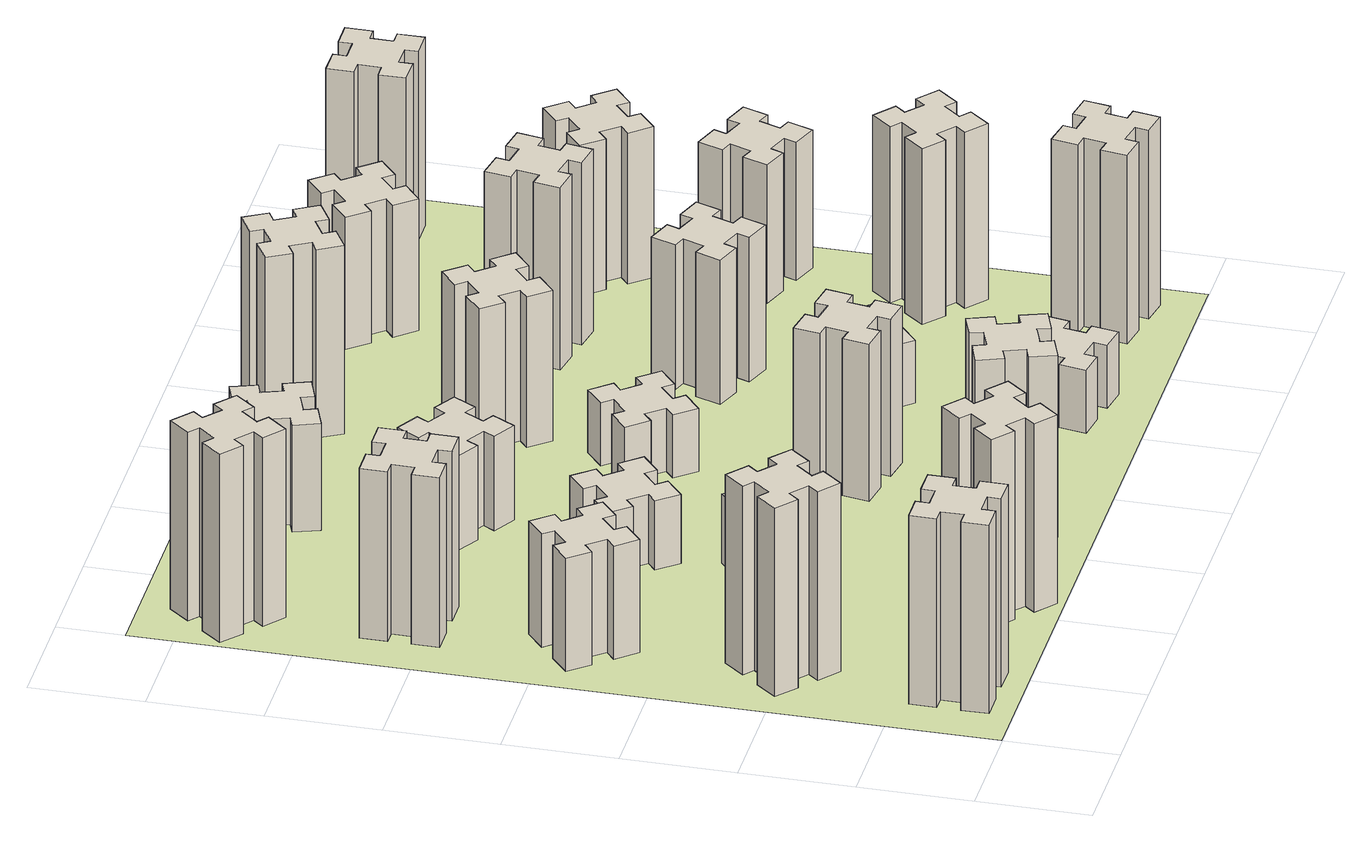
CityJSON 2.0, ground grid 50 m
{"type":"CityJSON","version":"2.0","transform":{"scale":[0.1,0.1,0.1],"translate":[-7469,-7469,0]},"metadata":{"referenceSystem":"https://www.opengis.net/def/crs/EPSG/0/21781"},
"CityObjects":{
"building1":{"type":"Building","attributes":{"class":"1000","function":"1000","usage":"1000","yearOfConstruction":2016,"roofType":"1000","measuredHeight":90,"storeysAboveGround":30,"storeysBelowGround":0},"geometry":[{"type":"Solid","lod":"1","boundaries":[[[[0,1,2,3,4,5,6,7,8,9,10,11,12,13,14,15,16,17,18,19]],[[17,16,20,21]],[[16,15,22,20]],[[15,14,23,22]],[[14,13,24,23]],[[13,12,25,24]],[[12,11,26,25]],[[11,10,27,26]],[[10,9,28,27]],[[9,8,29,28]],[[8,7,30,29]],[[7,6,31,30]],[[6,5,32,31]],[[5,4,33,32]],[[4,3,34,33]],[[3,2,35,34]],[[2,1,36,35]],[[1,0,37,36]],[[0,19,38,37]],[[19,18,39,38]],[[18,17,21,39]],[[24,25,26,27,28,29,30,31,32,33,34,35,36,37,38,39,21,20,22,23]]]]}]},
"building2":{"type":"Building","attributes":{"class":"1000","function":"1000","usage":"1000","yearOfConstruction":2016,"roofType":"1000","measuredHeight":90,"storeysAboveGround":30,"storeysBelowGround":0},"geometry":[{"type":"Solid","lod":"1","boundaries":[[[[40,41,42,43,44,45,46,47,48,49,50,51,52,53,54,55,56,57,58,59]],[[57,56,60,61]],[[56,55,62,60]],[[55,54,63,62]],[[54,53,64,63]],[[53,52,65,64]],[[52,51,66,65]],[[51,50,67,66]],[[50,49,68,67]],[[49,48,69,68]],[[48,47,70,69]],[[47,46,71,70]],[[46,45,72,71]],[[45,44,73,72]],[[44,43,74,73]],[[43,42,75,74]],[[42,41,76,75]],[[41,40,77,76]],[[40,59,78,77]],[[59,58,79,78]],[[58,57,61,79]],[[64,65,66,67,68,69,70,71,72,73,74,75,76,77,78,79,61,60,62,63]]]]}]},
"building3":{"type":"Building","attributes":{"class":"1000","function":"1000","usage":"1000","yearOfConstruction":2016,"roofType":"1000","measuredHeight":54,"storeysAboveGround":30,"storeysBelowGround":0},"geometry":[{"type":"Solid","lod":"1","boundaries":[[[[80,81,82,83,84,85,86,87,88,89,90,91,92,93,94,95,96,97,98,99]],[[97,96,100,101]],[[96,95,102,100]],[[95,94,103,102]],[[94,93,104,103]],[[93,92,105,104]],[[92,91,106,105]],[[91,90,107,106]],[[90,89,108,107]],[[89,88,109,108]],[[88,87,110,109]],[[87,86,111,110]],[[86,85,112,111]],[[85,84,113,112]],[[84,83,114,113]],[[83,82,115,114]],[[82,81,116,115]],[[81,80,117,116]],[[80,99,118,117]],[[99,98,119,118]],[[98,97,101,119]],[[104,105,106,107,108,109,110,111,112,113,114,115,116,117,118,119,101,100,102,103]]]]}]},
"building4":{"type":"Building","attributes":{"class":"1000","function":"1000","usage":"1000","yearOfConstruction":2016,"roofType":"1000","measuredHeight":81,"storeysAboveGround":30,"storeysBelowGround":0},"geometry":[{"type":"Solid","lod":"1","boundaries":[[[[120,121,122,123,124,125,126,127,128,129,130,131,132,133,134,135,136,137,138,139]],[[137,136,140,141]],[[136,135,142,140]],[[135,134,143,142]],[[134,133,144,143]],[[133,132,145,144]],[[132,131,146,145]],[[131,130,147,146]],[[130,129,148,147]],[[129,128,149,148]],[[128,127,150,149]],[[127,126,151,150]],[[126,125,152,151]],[[125,124,153,152]],[[124,123,154,153]],[[123,122,155,154]],[[122,121,156,155]],[[121,120,157,156]],[[120,139,158,157]],[[139,138,159,158]],[[138,137,141,159]],[[144,145,146,147,148,149,150,151,152,153,154,155,156,157,158,159,141,140,142,143]]]]}]},
"building5":{"type":"Building","attributes":{"class":"1000","function":"1000","usage":"1000","yearOfConstruction":2016,"roofType":"1000","measuredHeight":90,"storeysAboveGround":30,"storeysBelowGround":0},"geometry":[{"type":"Solid","lod":"1","boundaries":[[[[160,161,162,163,164,165,166,167,168,169,170,171,172,173,174,175,176,177,178,179]],[[177,176,180,181]],[[176,175,182,180]],[[175,174,183,182]],[[174,173,184,183]],[[173,172,185,184]],[[172,171,186,185]],[[171,170,187,186]],[[170,169,188,187]],[[169,168,189,188]],[[168,167,190,189]],[[167,166,191,190]],[[166,165,192,191]],[[165,164,193,192]],[[164,163,194,193]],[[163,162,195,194]],[[162,161,196,195]],[[161,160,197,196]],[[160,179,198,197]],[[179,178,199,198]],[[178,177,181,199]],[[184,185,186,187,188,189,190,191,192,193,194,195,196,197,198,199,181,180,182,183]]]]}]},
"building6":{"type":"Building","attributes":{"class":"1000","function":"1000","usage":"1000","yearOfConstruction":2016,"roofType":"1000","measuredHeight":90,"storeysAboveGround":30,"storeysBelowGround":0},"geometry":[{"type":"Solid","lod":"1","boundaries":[[[[200,201,202,203,204,205,206,207,208,209,210,211,212,213,214,215,216,217,218,219]],[[217,216,220,221]],[[216,215,222,220]],[[215,214,223,222]],[[214,213,224,223]],[[213,212,225,224]],[[212,211,226,225]],[[211,210,227,226]],[[210,209,228,227]],[[209,208,229,228]],[[208,207,230,229]],[[207,206,231,230]],[[206,205,232,231]],[[205,204,233,232]],[[204,203,234,233]],[[203,202,235,234]],[[202,201,236,235]],[[201,200,237,236]],[[200,219,238,237]],[[219,218,239,238]],[[218,217,221,239]],[[224,225,226,227,228,229,230,231,232,233,234,235,236,237,238,239,221,220,222,223]]]]}]},
"building7":{"type":"Building","attributes":{"class":"1000","function":"1000","usage":"1000","yearOfConstruction":2016,"roofType":"1000","measuredHeight":33,"storeysAboveGround":30,"storeysBelowGround":0},"geometry":[{"type":"Solid","lod":"1","boundaries":[[[[240,241,242,243,244,245,246,247,248,249,250,251,252,253,254,255,256,257,258,259]],[[257,256,260,261]],[[256,255,262,260]],[[255,254,263,262]],[[254,253,264,263]],[[253,252,265,264]],[[252,251,266,265]],[[251,250,267,266]],[[250,249,268,267]],[[249,248,269,268]],[[248,247,270,269]],[[247,246,271,270]],[[246,245,272,271]],[[245,244,273,272]],[[244,243,274,273]],[[243,242,275,274]],[[242,241,276,275]],[[241,240,277,276]],[[240,259,278,277]],[[259,258,279,278]],[[258,257,261,279]],[[264,265,266,267,268,269,270,271,272,273,274,275,276,277,278,279,261,260,262,263]]]]}]},
"building8":{"type":"Building","attributes":{"class":"1000","function":"1000","usage":"1000","yearOfConstruction":2016,"roofType":"1000","measuredHeight":33,"storeysAboveGround":30,"storeysBelowGround":0},"geometry":[{"type":"Solid","lod":"1","boundaries":[[[[280,281,282,283,284,285,286,287,288,289,290,291,292,293,294,295,296,297,298,299]],[[297,296,300,301]],[[296,295,302,300]],[[295,294,303,302]],[[294,293,304,303]],[[293,292,305,304]],[[292,291,306,305]],[[291,290,307,306]],[[290,289,308,307]],[[289,288,309,308]],[[288,287,310,309]],[[287,286,311,310]],[[286,285,312,311]],[[285,284,313,312]],[[284,283,314,313]],[[283,282,315,314]],[[282,281,316,315]],[[281,280,317,316]],[[280,299,318,317]],[[299,298,319,318]],[[298,297,301,319]],[[304,305,306,307,308,309,310,311,312,313,314,315,316,317,318,319,301,300,302,303]]]]}]},
"building9":{"type":"Building","attributes":{"class":"1000","function":"1000","usage":"1000","yearOfConstruction":2016,"roofType":"1000","measuredHeight":87,"storeysAboveGround":30,"storeysBelowGround":0},"geometry":[{"type":"Solid","lod":"1","boundaries":[[[[320,321,322,323,324,325,326,327,328,329,330,331,332,333,334,335,336,337,338,339]],[[337,336,340,341]],[[336,335,342,340]],[[335,334,343,342]],[[334,333,344,343]],[[333,332,345,344]],[[332,331,346,345]],[[331,330,347,346]],[[330,329,348,347]],[[329,328,349,348]],[[328,327,350,349]],[[327,326,351,350]],[[326,325,352,351]],[[325,324,353,352]],[[324,323,354,353]],[[323,322,355,354]],[[322,321,356,355]],[[321,320,357,356]],[[320,339,358,357]],[[339,338,359,358]],[[338,337,341,359]],[[344,345,346,347,348,349,350,351,352,353,354,355,356,357,358,359,341,340,342,343]]]]}]},
"building10":{"type":"Building","attributes":{"class":"1000","function":"1000","usage":"1000","yearOfConstruction":2016,"roofType":"1000","measuredHeight":45,"storeysAboveGround":30,"storeysBelowGround":0},"geometry":[{"type":"Solid","lod":"1","boundaries":[[[[360,361,362,363,364,365,366,367,368,369,370,371,372,373,374,375,376,377,378,379]],[[377,376,380,381]],[[376,375,382,380]],[[375,374,383,382]],[[374,373,384,383]],[[373,372,385,384]],[[372,371,386,385]],[[371,370,387,386]],[[370,369,388,387]],[[369,368,389,388]],[[368,367,390,389]],[[367,366,391,390]],[[366,365,392,391]],[[365,364,393,392]],[[364,363,394,393]],[[363,362,395,394]],[[362,361,396,395]],[[361,360,397,396]],[[360,379,398,397]],[[379,378,399,398]],[[378,377,381,399]],[[384,385,386,387,388,389,390,391,392,393,394,395,396,397,398,399,381,380,382,383]]]]}]},
"building11":{"type":"Building","attributes":{"class":"1000","function":"1000","usage":"1000","yearOfConstruction":2016,"roofType":"1000","measuredHeight":51,"storeysAboveGround":30,"storeysBelowGround":0},"geometry":[{"type":"Solid","lod":"1","boundaries":[[[[400,401,402,403,404,405,406,407,408,409,410,411,412,413,414,415,416,417,418,419]],[[417,416,420,421]],[[416,415,422,420]],[[415,414,423,422]],[[414,413,424,423]],[[413,412,425,424]],[[412,411,426,425]],[[411,410,427,426]],[[410,409,428,427]],[[409,408,429,428]],[[408,407,430,429]],[[407,406,431,430]],[[406,405,432,431]],[[405,404,433,432]],[[404,403,434,433]],[[403,402,435,434]],[[402,401,436,435]],[[401,400,437,436]],[[400,419,438,437]],[[419,418,439,438]],[[418,417,421,439]],[[424,425,426,427,428,429,430,431,432,433,434,435,436,437,438,439,421,420,422,423]]]]}]},
"building12":{"type":"Building","attributes":{"class":"1000","function":"1000","usage":"1000","yearOfConstruction":2016,"roofType":"1000","measuredHeight":75,"storeysAboveGround":30,"storeysBelowGround":0},"geometry":[{"type":"Solid","lod":"1","boundaries":[[[[440,441,442,443,444,445,446,447,448,449,450,451,452,453,454,455,456,457,458,459]],[[457,456,460,461]],[[456,455,462,460]],[[455,454,463,462]],[[454,453,464,463]],[[453,452,465,464]],[[452,451,466,465]],[[451,450,467,466]],[[450,449,468,467]],[[449,448,469,468]],[[448,447,470,469]],[[447,446,471,470]],[[446,445,472,471]],[[445,444,473,472]],[[444,443,474,473]],[[443,442,475,474]],[[442,441,476,475]],[[441,440,477,476]],[[440,459,478,477]],[[459,458,479,478]],[[458,457,461,479]],[[464,465,466,467,468,469,470,471,472,473,474,475,476,477,478,479,461,460,462,463]]]]}]},
"building13":{"type":"Building","attributes":{"class":"1000","function":"1000","usage":"1000","yearOfConstruction":2016,"roofType":"1000","measuredHeight":30,"storeysAboveGround":30,"storeysBelowGround":0},"geometry":[{"type":"Solid","lod":"1","boundaries":[[[[480,481,482,483,484,485,486,487,488,489,490,491,492,493,494,495,496,497,498,499]],[[497,496,500,501]],[[496,495,502,500]],[[495,494,503,502]],[[494,493,504,503]],[[493,492,505,504]],[[492,491,506,505]],[[491,490,507,506]],[[490,489,508,507]],[[489,488,509,508]],[[488,487,510,509]],[[487,486,511,510]],[[486,485,512,511]],[[485,484,513,512]],[[484,483,514,513]],[[483,482,515,514]],[[482,481,516,515]],[[481,480,517,516]],[[480,499,518,517]],[[499,498,519,518]],[[498,497,501,519]],[[504,505,506,507,508,509,510,511,512,513,514,515,516,517,518,519,501,500,502,503]]]]}]},
"building14":{"type":"Building","attributes":{"class":"1000","function":"1000","usage":"1000","yearOfConstruction":2016,"roofType":"1000","measuredHeight":72,"storeysAboveGround":30,"storeysBelowGround":0},"geometry":[{"type":"Solid","lod":"1","boundaries":[[[[520,521,522,523,524,525,526,527,528,529,530,531,532,533,534,535,536,537,538,539]],[[537,536,540,541]],[[536,535,542,540]],[[535,534,543,542]],[[534,533,544,543]],[[533,532,545,544]],[[532,531,546,545]],[[531,530,547,546]],[[530,529,548,547]],[[529,528,549,548]],[[528,527,550,549]],[[527,526,551,550]],[[526,525,552,551]],[[525,524,553,552]],[[524,523,554,553]],[[523,522,555,554]],[[522,521,556,555]],[[521,520,557,556]],[[520,539,558,557]],[[539,538,559,558]],[[538,537,541,559]],[[544,545,546,547,548,549,550,551,552,553,554,555,556,557,558,559,541,540,542,543]]]]}]},
"building15":{"type":"Building","attributes":{"class":"1000","function":"1000","usage":"1000","yearOfConstruction":2016,"roofType":"1000","measuredHeight":30,"storeysAboveGround":30,"storeysBelowGround":0},"geometry":[{"type":"Solid","lod":"1","boundaries":[[[[560,561,562,563,564,565,566,567,568,569,570,571,572,573,574,575,576,577,578,579]],[[577,576,580,581]],[[576,575,582,580]],[[575,574,583,582]],[[574,573,584,583]],[[573,572,585,584]],[[572,571,586,585]],[[571,570,587,586]],[[570,569,588,587]],[[569,568,589,588]],[[568,567,590,589]],[[567,566,591,590]],[[566,565,592,591]],[[565,564,593,592]],[[564,563,594,593]],[[563,562,595,594]],[[562,561,596,595]],[[561,560,597,596]],[[560,579,598,597]],[[579,578,599,598]],[[578,577,581,599]],[[584,585,586,587,588,589,590,591,592,593,594,595,596,597,598,599,581,580,582,583]]]]}]},
"building16":{"type":"Building","attributes":{"class":"1000","function":"1000","usage":"1000","yearOfConstruction":2016,"roofType":"1000","measuredHeight":90,"storeysAboveGround":30,"storeysBelowGround":0},"geometry":[{"type":"Solid","lod":"1","boundaries":[[[[600,601,602,603,604,605,606,607,608,609,610,611,612,613,614,615,616,617,618,619]],[[617,616,620,621]],[[616,615,622,620]],[[615,614,623,622]],[[614,613,624,623]],[[613,612,625,624]],[[612,611,626,625]],[[611,610,627,626]],[[610,609,628,627]],[[609,608,629,628]],[[608,607,630,629]],[[607,606,631,630]],[[606,605,632,631]],[[605,604,633,632]],[[604,603,634,633]],[[603,602,635,634]],[[602,601,636,635]],[[601,600,637,636]],[[600,619,638,637]],[[619,618,639,638]],[[618,617,621,639]],[[624,625,626,627,628,629,630,631,632,633,634,635,636,637,638,639,621,620,622,623]]]]}]},
"building17":{"type":"Building","attributes":{"class":"1000","function":"1000","usage":"1000","yearOfConstruction":2016,"roofType":"1000","measuredHeight":30,"storeysAboveGround":30,"storeysBelowGround":0},"geometry":[{"type":"Solid","lod":"1","boundaries":[[[[640,641,642,643,644,645,646,647,648,649,650,651,652,653,654,655,656,657,658,659]],[[657,656,660,661]],[[656,655,662,660]],[[655,654,663,662]],[[654,653,664,663]],[[653,652,665,664]],[[652,651,666,665]],[[651,650,667,666]],[[650,649,668,667]],[[649,648,669,668]],[[648,647,670,669]],[[647,646,671,670]],[[646,645,672,671]],[[645,644,673,672]],[[644,643,674,673]],[[643,642,675,674]],[[642,641,676,675]],[[641,640,677,676]],[[640,659,678,677]],[[659,658,679,678]],[[658,657,661,679]],[[664,665,666,667,668,669,670,671,672,673,674,675,676,677,678,679,661,660,662,663]]]]}]},
"building18":{"type":"Building","attributes":{"class":"1000","function":"1000","usage":"1000","yearOfConstruction":2016,"roofType":"1000","measuredHeight":69,"storeysAboveGround":30,"storeysBelowGround":0},"geometry":[{"type":"Solid","lod":"1","boundaries":[[[[680,681,682,683,684,685,686,687,688,689,690,691,692,693,694,695,696,697,698,699]],[[697,696,700,701]],[[696,695,702,700]],[[695,694,703,702]],[[694,693,704,703]],[[693,692,705,704]],[[692,691,706,705]],[[691,690,707,706]],[[690,689,708,707]],[[689,688,709,708]],[[688,687,710,709]],[[687,686,711,710]],[[686,685,712,711]],[[685,684,713,712]],[[684,683,714,713]],[[683,682,715,714]],[[682,681,716,715]],[[681,680,717,716]],[[680,699,718,717]],[[699,698,719,718]],[[698,697,701,719]],[[704,705,706,707,708,709,710,711,712,713,714,715,716,717,718,719,701,700,702,703]]]]}]},
"building19":{"type":"Building","attributes":{"class":"1000","function":"1000","usage":"1000","yearOfConstruction":2016,"roofType":"1000","measuredHeight":87,"storeysAboveGround":30,"storeysBelowGround":0},"geometry":[{"type":"Solid","lod":"1","boundaries":[[[[720,721,722,723,724,725,726,727,728,729,730,731,732,733,734,735,736,737,738,739]],[[737,736,740,741]],[[736,735,742,740]],[[735,734,743,742]],[[734,733,744,743]],[[733,732,745,744]],[[732,731,746,745]],[[731,730,747,746]],[[730,729,748,747]],[[729,728,749,748]],[[728,727,750,749]],[[727,726,751,750]],[[726,725,752,751]],[[725,724,753,752]],[[724,723,754,753]],[[723,722,755,754]],[[722,721,756,755]],[[721,720,757,756]],[[720,739,758,757]],[[739,738,759,758]],[[738,737,741,759]],[[744,745,746,747,748,749,750,751,752,753,754,755,756,757,758,759,741,740,742,743]]]]}]},
"building20":{"type":"Building","attributes":{"class":"1000","function":"1000","usage":"1000","yearOfConstruction":2016,"roofType":"1000","measuredHeight":90,"storeysAboveGround":30,"storeysBelowGround":0},"geometry":[{"type":"Solid","lod":"1","boundaries":[[[[760,761,762,763,764,765,766,767,768,769,770,771,772,773,774,775,776,777,778,779]],[[777,776,780,781]],[[776,775,782,780]],[[775,774,783,782]],[[774,773,784,783]],[[773,772,785,784]],[[772,771,786,785]],[[771,770,787,786]],[[770,769,788,787]],[[769,768,789,788]],[[768,767,790,789]],[[767,766,791,790]],[[766,765,792,791]],[[765,764,793,792]],[[764,763,794,793]],[[763,762,795,794]],[[762,761,796,795]],[[761,760,797,796]],[[760,779,798,797]],[[779,778,799,798]],[[778,777,781,799]],[[784,785,786,787,788,789,790,791,792,793,794,795,796,797,798,799,781,780,782,783]]]]}]},
"building21":{"type":"Building","attributes":{"class":"1000","function":"1000","usage":"1000","yearOfConstruction":2016,"roofType":"1000","measuredHeight":63,"storeysAboveGround":30,"storeysBelowGround":0},"geometry":[{"type":"Solid","lod":"1","boundaries":[[[[800,801,802,803,804,805,806,807,808,809,810,811,812,813,814,815,816,817,818,819]],[[817,816,820,821]],[[816,815,822,820]],[[815,814,823,822]],[[814,813,824,823]],[[813,812,825,824]],[[812,811,826,825]],[[811,810,827,826]],[[810,809,828,827]],[[809,808,829,828]],[[808,807,830,829]],[[807,806,831,830]],[[806,805,832,831]],[[805,804,833,832]],[[804,803,834,833]],[[803,802,835,834]],[[802,801,836,835]],[[801,800,837,836]],[[800,819,838,837]],[[819,818,839,838]],[[818,817,821,839]],[[824,825,826,827,828,829,830,831,832,833,834,835,836,837,838,839,821,820,822,823]]]]}]},
"building22":{"type":"Building","attributes":{"class":"1000","function":"1000","usage":"1000","yearOfConstruction":2016,"roofType":"1000","measuredHeight":84,"storeysAboveGround":30,"storeysBelowGround":0},"geometry":[{"type":"Solid","lod":"1","boundaries":[[[[840,841,842,843,844,845,846,847,848,849,850,851,852,853,854,855,856,857,858,859]],[[857,856,860,861]],[[856,855,862,860]],[[855,854,863,862]],[[854,853,864,863]],[[853,852,865,864]],[[852,851,866,865]],[[851,850,867,866]],[[850,849,868,867]],[[849,848,869,868]],[[848,847,870,869]],[[847,846,871,870]],[[846,845,872,871]],[[845,844,873,872]],[[844,843,874,873]],[[843,842,875,874]],[[842,841,876,875]],[[841,840,877,876]],[[840,859,878,877]],[[859,858,879,878]],[[858,857,861,879]],[[864,865,866,867,868,869,870,871,872,873,874,875,876,877,878,879,861,860,862,863]]]]}]},
"building23":{"type":"Building","attributes":{"class":"1000","function":"1000","usage":"1000","yearOfConstruction":2016,"roofType":"1000","measuredHeight":66,"storeysAboveGround":30,"storeysBelowGround":0},"geometry":[{"type":"Solid","lod":"1","boundaries":[[[[880,881,882,883,884,885,886,887,888,889,890,891,892,893,894,895,896,897,898,899]],[[897,896,900,901]],[[896,895,902,900]],[[895,894,903,902]],[[894,893,904,903]],[[893,892,905,904]],[[892,891,906,905]],[[891,890,907,906]],[[890,889,908,907]],[[889,888,909,908]],[[888,887,910,909]],[[887,886,911,910]],[[886,885,912,911]],[[885,884,913,912]],[[884,883,914,913]],[[883,882,915,914]],[[882,881,916,915]],[[881,880,917,916]],[[880,899,918,917]],[[899,898,919,918]],[[898,897,901,919]],[[904,905,906,907,908,909,910,911,912,913,914,915,916,917,918,919,901,900,902,903]]]]}]},
"building24":{"type":"Building","attributes":{"class":"1000","function":"1000","usage":"1000","yearOfConstruction":2016,"roofType":"1000","measuredHeight":72,"storeysAboveGround":30,"storeysBelowGround":0},"geometry":[{"type":"Solid","lod":"1","boundaries":[[[[920,921,922,923,924,925,926,927,928,929,930,931,932,933,934,935,936,937,938,939]],[[937,936,940,941]],[[936,935,942,940]],[[935,934,943,942]],[[934,933,944,943]],[[933,932,945,944]],[[932,931,946,945]],[[931,930,947,946]],[[930,929,948,947]],[[929,928,949,948]],[[928,927,950,949]],[[927,926,951,950]],[[926,925,952,951]],[[925,924,953,952]],[[924,923,954,953]],[[923,922,955,954]],[[922,921,956,955]],[[921,920,957,956]],[[920,939,958,957]],[[939,938,959,958]],[[938,937,941,959]],[[944,945,946,947,948,949,950,951,952,953,954,955,956,957,958,959,941,940,942,943]]]]}]},
"building25":{"type":"Building","attributes":{"class":"1000","function":"1000","usage":"1000","yearOfConstruction":2016,"roofType":"1000","measuredHeight":90,"storeysAboveGround":30,"storeysBelowGround":0},"geometry":[{"type":"Solid","lod":"1","boundaries":[[[[960,961,962,963,964,965,966,967,968,969,970,971,972,973,974,975,976,977,978,979]],[[977,976,980,981]],[[976,975,982,980]],[[975,974,983,982]],[[974,973,984,983]],[[973,972,985,984]],[[972,971,986,985]],[[971,970,987,986]],[[970,969,988,987]],[[969,968,989,988]],[[968,967,990,989]],[[967,966,991,990]],[[966,965,992,991]],[[965,964,993,992]],[[964,963,994,993]],[[963,962,995,994]],[[962,961,996,995]],[[961,960,997,996]],[[960,979,998,997]],[[979,978,999,998]],[[978,977,981,999]],[[984,985,986,987,988,989,990,991,992,993,994,995,996,997,998,999,981,980,982,983]]]]}]},
"landuse1":{"type":"LandUse","attributes":{"name":"plot1","function":"1010"},"geometry":[{"type":"MultiSurface","lod":"1","boundaries":[[[1000,1001,1002,1003]]]}]}
},
"vertices":[
[265,325,0],[265,225,0],[205,225,0],[205,105,0],[325,105,0],[325,165,0],[425,165,0],[425,105,0],[545,105,0],[545,225,0],[485,225,0],[485,325,0],[545,325,0],[545,445,0],[425,445,0],[425,385,0],[325,385,0],[325,445,0],[205,445,0],[205,325,0],[325,385,900],[325,445,900],[425,385,900],[425,445,900],[545,445,900],[545,325,900],[485,325,900],[485,225,900],[545,225,900],[545,105,900],[425,105,900],[425,165,900],[325,165,900],[325,105,900],[205,105,900],[205,225,900],[265,225,900],[265,325,900],[205,325,900],[205,445,900],
[484,1067,0],[408,1132,0],[446,1178,0],[354,1255,0],[277,1163,0],[323,1124,0],[259,1048,0],[213,1086,0],[136,994,0],[228,917,0],[266,963,0],[343,899,0],[304,853,0],[396,776,0],[473,868,0],[427,906,0],[492,983,0],[538,944,0],[615,1036,0],[523,1113,0],[492,983,900],[538,944,900],[427,906,900],[473,868,900],[396,776,900],[304,853,900],[343,899,900],[266,963,900],[228,917,900],[136,994,900],[213,1086,900],[259,1048,900],[323,1124,900],[277,1163,900],[354,1255,900],[446,1178,900],[408,1132,900],[484,1067,900],[523,1113,900],[615,1036,900],
[492,1888,0],[427,1964,0],[473,2003,0],[396,2095,0],[304,2018,0],[343,1972,0],[266,1907,0],[228,1953,0],[136,1876,0],[213,1784,0],[259,1823,0],[323,1746,0],[277,1708,0],[354,1616,0],[446,1693,0],[408,1739,0],[484,1803,0],[523,1757,0],[615,1834,0],[538,1926,0],[484,1803,540],[523,1757,540],[408,1739,540],[446,1693,540],[354,1616,540],[277,1708,540],[323,1746,540],[259,1823,540],[213,1784,540],[136,1876,540],[228,1953,540],[266,1907,540],[343,1972,540],[304,2018,540],[396,2095,540],[473,2003,540],[427,1964,540],[492,1888,540],[538,1926,540],[615,1834,540],
[485,2545,0],[485,2645,0],[545,2645,0],[545,2765,0],[425,2765,0],[425,2705,0],[325,2705,0],[325,2765,0],[205,2765,0],[205,2645,0],[265,2645,0],[265,2545,0],[205,2545,0],[205,2425,0],[325,2425,0],[325,2485,0],[425,2485,0],[425,2425,0],[545,2425,0],[545,2545,0],[425,2485,810],[425,2425,810],[325,2485,810],[325,2425,810],[205,2425,810],[205,2545,810],[265,2545,810],[265,2645,810],[205,2645,810],[205,2765,810],[325,2765,810],[325,2705,810],[425,2705,810],[425,2765,810],[545,2765,810],[545,2645,810],[485,2645,810],[485,2545,810],[545,2545,810],[545,2425,810],
[1006,223,0],[1083,159,0],[1044,113,0],[1136,36,0],[1213,128,0],[1167,166,0],[1232,243,0],[1278,204,0],[1355,296,0],[1263,373,0],[1224,327,0],[1148,392,0],[1186,438,0],[1094,515,0],[1017,423,0],[1063,384,0],[999,308,0],[953,346,0],[876,254,0],[968,177,0],[999,308,900],[953,346,900],[1063,384,900],[1017,423,900],[1094,515,900],[1186,438,900],[1148,392,900],[1224,327,900],[1263,373,900],[1355,296,900],[1278,204,900],[1232,243,900],[1167,166,900],[1213,128,900],[1136,36,900],[1044,113,900],[1083,159,900],[1006,223,900],[968,177,900],[876,254,900],
[384,3387,0],[308,3452,0],[346,3498,0],[254,3575,0],[177,3483,0],[223,3444,0],[159,3368,0],[113,3406,0],[36,3314,0],[128,3237,0],[166,3283,0],[243,3219,0],[204,3173,0],[296,3096,0],[373,3188,0],[327,3226,0],[392,3303,0],[438,3264,0],[515,3356,0],[423,3433,0],[392,3303,900],[438,3264,900],[327,3226,900],[373,3188,900],[296,3096,900],[204,3173,900],[243,3219,900],[166,3283,900],[128,3237,900],[36,3314,900],[113,3406,900],[159,3368,900],[223,3444,900],[177,3483,900],[254,3575,900],[346,3498,900],[308,3452,900],[384,3387,900],[423,3433,900],[515,3356,900],
[1083,1332,0],[1006,1267,0],[968,1313,0],[876,1236,0],[953,1144,0],[999,1183,0],[1063,1106,0],[1017,1068,0],[1094,976,0],[1186,1053,0],[1148,1099,0],[1224,1163,0],[1263,1117,0],[1355,1194,0],[1278,1286,0],[1232,1248,0],[1167,1324,0],[1213,1363,0],[1136,1455,0],[1044,1378,0],[1167,1324,330],[1213,1363,330],[1232,1248,330],[1278,1286,330],[1355,1194,330],[1263,1117,330],[1224,1163,330],[1148,1099,330],[1186,1053,330],[1094,976,330],[1017,1068,330],[1063,1106,330],[999,1183,330],[953,1144,330],[876,1236,330],[968,1313,330],[1006,1267,330],[1083,1332,330],[1044,1378,330],[1136,1455,330],
[1083,1972,0],[1006,1907,0],[968,1953,0],[876,1876,0],[953,1784,0],[999,1823,0],[1063,1746,0],[1017,1708,0],[1094,1616,0],[1186,1693,0],[1148,1739,0],[1224,1803,0],[1263,1757,0],[1355,1834,0],[1278,1926,0],[1232,1888,0],[1167,1964,0],[1213,2003,0],[1136,2095,0],[1044,2018,0],[1167,1964,330],[1213,2003,330],[1232,1888,330],[1278,1926,330],[1355,1834,330],[1263,1757,330],[1224,1803,330],[1148,1739,330],[1186,1693,330],[1094,1616,330],[1017,1708,330],[1063,1746,330],[999,1823,330],[953,1784,330],[876,1876,330],[968,1953,330],[1006,1907,330],[1083,1972,330],[1044,2018,330],[1136,2095,330],
[1635,385,0],[1669,291,0],[1613,270,0],[1654,157,0],[1767,199,0],[1746,255,0],[1840,289,0],[1860,233,0],[1973,274,0],[1932,387,0],[1876,366,0],[1842,460,0],[1898,480,0],[1857,593,0],[1744,552,0],[1765,496,0],[1671,462,0],[1650,518,0],[1537,477,0],[1579,364,0],[1671,462,870],[1650,518,870],[1765,496,870],[1744,552,870],[1857,593,870],[1898,480,870],[1842,460,870],[1876,366,870],[1932,387,870],[1973,274,870],[1860,233,870],[1840,289,870],[1746,255,870],[1767,199,870],[1654,157,870],[1613,270,870],[1669,291,870],[1635,385,870],[1579,364,870],[1537,477,870],
[1117,2525,0],[1204,2475,0],[1174,2423,0],[1278,2363,0],[1338,2467,0],[1286,2497,0],[1336,2584,0],[1388,2554,0],[1448,2658,0],[1344,2718,0],[1314,2666,0],[1227,2716,0],[1257,2768,0],[1153,2828,0],[1093,2724,0],[1145,2694,0],[1095,2607,0],[1043,2637,0],[983,2533,0],[1087,2473,0],[1095,2607,450],[1043,2637,450],[1145,2694,450],[1093,2724,450],[1153,2828,450],[1257,2768,450],[1227,2716,450],[1314,2666,450],[1344,2718,450],[1448,2658,450],[1388,2554,450],[1336,2584,450],[1286,2497,450],[1338,2467,450],[1278,2363,450],[1174,2423,450],[1204,2475,450],[1117,2525,450],[1087,2473,450],[983,2533,450],
[1125,3456,0],[1031,3422,0],[1010,3478,0],[897,3437,0],[939,3324,0],[995,3345,0],[1029,3251,0],[973,3230,0],[1014,3117,0],[1127,3159,0],[1106,3215,0],[1200,3249,0],[1220,3193,0],[1333,3234,0],[1292,3347,0],[1236,3326,0],[1202,3420,0],[1258,3440,0],[1217,3553,0],[1104,3512,0],[1202,3420,510],[1258,3440,510],[1236,3326,510],[1292,3347,510],[1333,3234,510],[1220,3193,510],[1200,3249,510],[1106,3215,510],[1127,3159,510],[1014,3117,510],[973,3230,510],[1029,3251,510],[995,3345,510],[939,3324,510],[897,3437,510],[1010,3478,510],[1031,3422,510],[1125,3456,510],[1104,3512,510],[1217,3553,510],
[2055,1047,0],[2072,1145,0],[2131,1135,0],[2152,1253,0],[2034,1274,0],[2024,1215,0],[1925,1232,0],[1936,1291,0],[1817,1312,0],[1797,1194,0],[1856,1184,0],[1838,1085,0],[1779,1096,0],[1758,977,0],[1877,957,0],[1887,1016,0],[1985,998,0],[1975,939,0],[2093,918,0],[2114,1037,0],[1985,998,750],[1975,939,750],[1887,1016,750],[1877,957,750],[1758,977,750],[1779,1096,750],[1838,1085,750],[1856,1184,750],[1797,1194,750],[1817,1312,750],[1936,1291,750],[1925,1232,750],[2024,1215,750],[2034,1274,750],[2152,1253,750],[2131,1135,750],[2072,1145,750],[2055,1047,750],[2114,1037,750],[2093,918,750],
[1972,1988,0],[1907,2064,0],[1953,2103,0],[1876,2195,0],[1784,2118,0],[1823,2072,0],[1746,2007,0],[1708,2053,0],[1616,1976,0],[1693,1884,0],[1739,1923,0],[1803,1846,0],[1757,1808,0],[1834,1716,0],[1926,1793,0],[1888,1839,0],[1964,1903,0],[2003,1857,0],[2095,1934,0],[2018,2026,0],[1964,1903,300],[2003,1857,300],[1888,1839,300],[1926,1793,300],[1834,1716,300],[1757,1808,300],[1803,1846,300],[1739,1923,300],[1693,1884,300],[1616,1976,300],[1708,2053,300],[1746,2007,300],[1823,2072,300],[1784,2118,300],[1876,2195,300],[1953,2103,300],[1907,2064,300],[1972,1988,300],[2018,2026,300],[2095,1934,300],
[2072,2628,0],[2007,2704,0],[2053,2743,0],[1976,2835,0],[1884,2758,0],[1923,2712,0],[1846,2647,0],[1808,2693,0],[1716,2616,0],[1793,2524,0],[1839,2563,0],[1903,2486,0],[1857,2448,0],[1934,2356,0],[2026,2433,0],[1988,2479,0],[2064,2543,0],[2103,2497,0],[2195,2574,0],[2118,2666,0],[2064,2543,720],[2103,2497,720],[1988,2479,720],[2026,2433,720],[1934,2356,720],[1857,2448,720],[1903,2486,720],[1839,2563,720],[1793,2524,720],[1716,2616,720],[1808,2693,720],[1846,2647,720],[1923,2712,720],[1884,2758,720],[1976,2835,720],[2053,2743,720],[2007,2704,720],[2072,2628,720],[2118,2666,720],[2195,2574,720],
[2596,444,0],[2578,345,0],[2519,356,0],[2498,237,0],[2617,217,0],[2627,276,0],[2725,258,0],[2715,199,0],[2833,178,0],[2854,297,0],[2795,307,0],[2812,405,0],[2871,395,0],[2892,513,0],[2774,534,0],[2764,475,0],[2665,492,0],[2676,551,0],[2557,572,0],[2537,454,0],[2665,492,300],[2676,551,300],[2764,475,300],[2774,534,300],[2892,513,300],[2871,395,300],[2812,405,300],[2795,307,300],[2854,297,300],[2833,178,300],[2715,199,300],[2725,258,300],[2627,276,300],[2617,217,300],[2498,237,300],[2519,356,300],[2578,345,300],[2596,444,300],[2537,454,300],[2557,572,300],
[1844,3556,0],[1757,3506,0],[1727,3558,0],[1623,3498,0],[1683,3394,0],[1735,3424,0],[1785,3337,0],[1733,3307,0],[1793,3203,0],[1897,3263,0],[1867,3315,0],[1954,3365,0],[1984,3313,0],[2088,3373,0],[2028,3477,0],[1976,3447,0],[1926,3534,0],[1978,3564,0],[1918,3668,0],[1814,3608,0],[1926,3534,900],[1978,3564,900],[1976,3447,900],[2028,3477,900],[2088,3373,900],[1984,3313,900],[1954,3365,900],[1867,3315,900],[1897,3263,900],[1793,3203,900],[1733,3307,900],[1785,3337,900],[1735,3424,900],[1683,3394,900],[1623,3498,900],[1727,3558,900],[1757,3506,900],[1844,3556,900],[1814,3608,900],[1918,3668,900],
[2628,1099,0],[2704,1163,0],[2743,1117,0],[2835,1194,0],[2758,1286,0],[2712,1248,0],[2647,1324,0],[2693,1363,0],[2616,1455,0],[2524,1378,0],[2563,1332,0],[2486,1267,0],[2448,1313,0],[2356,1236,0],[2433,1144,0],[2479,1183,0],[2543,1106,0],[2497,1068,0],[2574,976,0],[2666,1053,0],[2543,1106,300],[2497,1068,300],[2479,1183,300],[2433,1144,300],[2356,1236,300],[2448,1313,300],[2486,1267,300],[2563,1332,300],[2524,1378,300],[2616,1455,300],[2693,1363,300],[2647,1324,300],[2712,1248,300],[2758,1286,300],[2835,1194,300],[2743,1117,300],[2704,1163,300],[2628,1099,300],[2666,1053,300],[2574,976,300],
[2682,1771,0],[2716,1865,0],[2772,1844,0],[2813,1957,0],[2700,1998,0],[2680,1942,0],[2586,1976,0],[2607,2032,0],[2494,2073,0],[2453,1960,0],[2509,1940,0],[2475,1846,0],[2419,1867,0],[2377,1754,0],[2490,1713,0],[2511,1769,0],[2605,1735,0],[2584,1679,0],[2697,1637,0],[2738,1750,0],[2605,1735,690],[2584,1679,690],[2511,1769,690],[2490,1713,690],[2377,1754,690],[2419,1867,690],[2475,1846,690],[2509,1940,690],[2453,1960,690],[2494,2073,690],[2607,2032,690],[2586,1976,690],[2680,1942,690],[2700,1998,690],[2813,1957,690],[2772,1844,690],[2716,1865,690],[2682,1771,690],[2738,1750,690],[2697,1637,690],
[2596,2664,0],[2578,2565,0],[2519,2576,0],[2498,2457,0],[2617,2437,0],[2627,2496,0],[2725,2478,0],[2715,2419,0],[2833,2398,0],[2854,2517,0],[2795,2527,0],[2812,2625,0],[2871,2615,0],[2892,2733,0],[2774,2754,0],[2764,2695,0],[2665,2712,0],[2676,2771,0],[2557,2792,0],[2537,2674,0],[2665,2712,870],[2676,2771,870],[2764,2695,870],[2774,2754,870],[2892,2733,870],[2871,2615,870],[2812,2625,870],[2795,2527,870],[2854,2517,870],[2833,2398,870],[2715,2419,870],[2725,2478,870],[2627,2496,870],[2617,2437,870],[2498,2457,870],[2519,2576,870],[2578,2565,870],[2596,2664,870],[2537,2674,870],[2557,2792,870],
[3504,475,0],[3405,492,0],[3416,551,0],[3297,572,0],[3277,454,0],[3336,444,0],[3318,345,0],[3259,356,0],[3238,237,0],[3357,217,0],[3367,276,0],[3465,258,0],[3455,199,0],[3573,178,0],[3594,297,0],[3535,307,0],[3552,405,0],[3611,395,0],[3632,513,0],[3514,534,0],[3552,405,900],[3611,395,900],[3535,307,900],[3594,297,900],[3573,178,900],[3455,199,900],[3465,258,900],[3367,276,900],[3357,217,900],[3238,237,900],[3259,356,900],[3318,345,900],[3336,444,900],[3277,454,900],[3297,572,900],[3416,551,900],[3405,492,900],[3504,475,900],[3514,534,900],[3632,513,900],
[2812,3368,0],[2747,3444,0],[2793,3483,0],[2716,3575,0],[2624,3498,0],[2663,3452,0],[2586,3387,0],[2548,3433,0],[2456,3356,0],[2533,3264,0],[2579,3303,0],[2643,3226,0],[2597,3188,0],[2674,3096,0],[2766,3173,0],[2728,3219,0],[2804,3283,0],[2843,3237,0],[2935,3314,0],[2858,3406,0],[2804,3283,630],[2843,3237,630],[2728,3219,630],[2766,3173,630],[2674,3096,630],[2597,3188,630],[2643,3226,630],[2579,3303,630],[2533,3264,630],[2456,3356,630],[2548,3433,630],[2586,3387,630],[2663,3452,630],[2624,3498,630],[2716,3575,630],[2793,3483,630],[2747,3444,630],[2812,3368,630],[2858,3406,630],[2935,3314,630],
[3487,1006,0],[3552,1083,0],[3598,1044,0],[3675,1136,0],[3583,1213,0],[3544,1167,0],[3468,1232,0],[3506,1278,0],[3414,1355,0],[3337,1263,0],[3383,1224,0],[3319,1148,0],[3273,1186,0],[3196,1094,0],[3288,1017,0],[3326,1063,0],[3403,999,0],[3364,953,0],[3456,876,0],[3533,968,0],[3403,999,840],[3364,953,840],[3326,1063,840],[3288,1017,840],[3196,1094,840],[3273,1186,840],[3319,1148,840],[3383,1224,840],[3337,1263,840],[3414,1355,840],[3506,1278,840],[3468,1232,840],[3544,1167,840],[3583,1213,840],[3675,1136,840],[3598,1044,840],[3552,1083,840],[3487,1006,840],[3533,968,840],[3456,876,840],
[3520,1942,0],[3426,1976,0],[3447,2032,0],[3334,2073,0],[3293,1960,0],[3349,1940,0],[3315,1846,0],[3259,1867,0],[3217,1754,0],[3330,1713,0],[3351,1769,0],[3445,1735,0],[3424,1679,0],[3537,1637,0],[3578,1750,0],[3522,1771,0],[3556,1865,0],[3612,1844,0],[3653,1957,0],[3540,1998,0],[3556,1865,660],[3612,1844,660],[3522,1771,660],[3578,1750,660],[3537,1637,660],[3424,1679,660],[3445,1735,660],[3351,1769,660],[3330,1713,660],[3217,1754,660],[3259,1867,660],[3315,1846,660],[3349,1940,660],[3293,1960,660],[3334,2073,660],[3447,2032,660],[3426,1976,660],[3520,1942,660],[3540,1998,660],[3653,1957,660],
[3219,2463,0],[3283,2386,0],[3237,2348,0],[3314,2256,0],[3406,2333,0],[3368,2379,0],[3444,2443,0],[3483,2397,0],[3575,2474,0],[3498,2566,0],[3452,2528,0],[3387,2604,0],[3433,2643,0],[3356,2735,0],[3264,2658,0],[3303,2612,0],[3226,2547,0],[3188,2593,0],[3096,2516,0],[3173,2424,0],[3226,2547,720],[3188,2593,720],[3303,2612,720],[3264,2658,720],[3356,2735,720],[3433,2643,720],[3387,2604,720],[3452,2528,720],[3498,2566,720],[3575,2474,720],[3483,2397,720],[3444,2443,720],[3368,2379,720],[3406,2333,720],[3314,2256,720],[3237,2348,720],[3283,2386,720],[3219,2463,720],[3173,2424,720],[3096,2516,720],
[3285,3325,0],[3385,3325,0],[3385,3265,0],[3505,3265,0],[3505,3385,0],[3445,3385,0],[3445,3485,0],[3505,3485,0],[3505,3605,0],[3385,3605,0],[3385,3545,0],[3285,3545,0],[3285,3605,0],[3165,3605,0],[3165,3485,0],[3225,3485,0],[3225,3385,0],[3165,3385,0],[3165,3265,0],[3285,3265,0],[3225,3385,900],[3165,3385,900],[3225,3485,900],[3165,3485,900],[3165,3605,900],[3285,3605,900],[3285,3545,900],[3385,3545,900],[3385,3605,900],[3505,3605,900],[3505,3485,900],[3445,3485,900],[3445,3385,900],[3505,3385,900],[3505,3265,900],[3385,3265,900],[3385,3325,900],[3285,3325,900],[3285,3265,900],[3165,3265,900],
[5,3705,0],[3705,3705,0],[3705,5,0],[5,5,0]
]}
